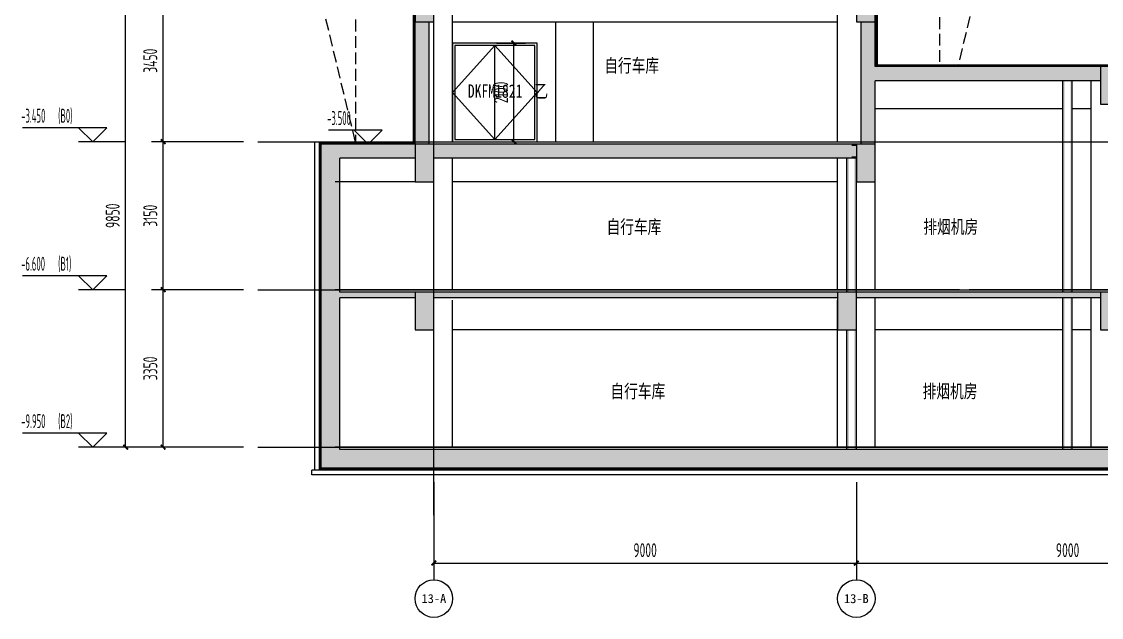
# Model space of a CAD drawing. Extents: x -19968 to 86481, y -139706 to -66979.
# Drawn here: x 9098 to 32100, y -108395 to -95715 of the extents above; entities that cross this region are included whole.
import ezdxf
from ezdxf.enums import TextEntityAlignment as Align

# ---------------------------------------------------------------- set-up
doc = ezdxf.new("R2010")
doc.units = 0
doc.header["$LTSCALE"] = 1000
doc.header["$MEASUREMENT"] = 0
doc.linetypes.add('DASH', pattern=[0.35, 0.25, -0.1])
for name, color, linetype in [('01-标注_尺寸', 124, 'Continuous'), ('01-标注_标高', 200, 'Continuous'), ('01-标注_轴线坐标', 132, 'Continuous'), ('02-TEXT_房间', 7, 'Continuous'), ('02-TEXT_标注', 130, 'Continuous'), ('02-TEXT_轴号', 7, 'Continuous'), ('05-填充_天正', 26, 'Continuous'), ('A-C_门', 150, 'Continuous'), ('A-SUR_保温', 222, 'Continuous'), ('A-SUR_面层', 191, 'Continuous'), ('A-TECH_结构', 21, 'Continuous'), ('A_STR-砌块墙', 121, 'Continuous'), ('A_STR-砼墙', 51, 'Continuous'), ('A_STR-砼柱', 51, 'Continuous'), ('PUB_HATCH', 8, 'Continuous'), ('PUB_WALL', 9, 'Continuous')]:
    doc.layers.add(name, color=color, linetype=linetype)
doc.layers.add('04-不打印_辅助线', color=165, linetype='Continuous', plot=False)
doc.styles.add('_TCH_AXIS', font='STXIHEI_0.TTF', dxfattribs={"width": 0.75})
doc.styles.add('_TCH_DIM', font='ros1.shx', dxfattribs={"width": 0.75, "bigfont": 'jd.shx'})
doc.styles.add('_TCH_DIM_T3', font='ros1.shx', dxfattribs={"width": 0.705882, "bigfont": 'jd.shx'})
doc.styles.get("Standard").update_dxf_attribs({"font": 'STXIHEI_0.TTF', "width": 0.75})
doc.dimstyles.new('_TCH_ARCH&&100', dxfattribs={"dimtxt": 297.5, "dimasz": 100, "dimexe": 250, "dimexo": 300, "dimgap": 126.25, "dimtad": 1, "dimdec": 0, "dimzin": 0, "dimdsep": 46, "dimtxsty": '_TCH_DIM_T3', "dimblk": 'ARCHTICK', "dimcen": 0.09, "dimclrt": 7, "dimazin": 2, "dimtfac": 1, "dimtdec": 0, "dimtix": 1, "dimtmove": 2, "dimatfit": 3, "dimfxl": 0, "dimtolj": 1, "dimtzin": 0, "dimarcsym": 0})

# ---------------------------------------------------------------- blocks, each defined once
blk = doc.blocks.new('_ArchTick')
at = {"color": 0, "linetype": 'ByBlock', "const_width": 0.4}
blk.add_lwpolyline([(-0.5, -0.5), (0.5, 0.5)], dxfattribs=at)
blk = doc.blocks.new('*D116')
at = {"layer": '01-标注_轴线坐标', "color": 0, "lineweight": -2, "transparency": 16777216}
for p, q in [((13823, -101422), (11863, -101422)), ((12113, -104772), (12113, -101422)), ((13823, -104772), (11863, -104772))]:
    blk.add_line(p, q, dxfattribs=at)
at = {"layer": 'Defpoints', "color": 0, "transparency": 16777216}
for p in [(12113, -101422), (14123, -101422), (14123, -104772)]:
    blk.add_point(p, dxfattribs=at)
at = {"layer": '01-标注_轴线坐标', "color": 0, "lineweight": -2, "transparency": 16777216, "xscale": 100, "yscale": 100, "zscale": 100}
for p, rotation in [((12113, -101422), 90), ((12113, -104772), 270)]:
    blk.add_blockref('_ArchTick', p, dxfattribs=dict(at, rotation=rotation))
at = {"layer": '01-标注_轴线坐标', "color": 7, "transparency": 16777216, "insert": (11838, -103097), "char_height": 297.5, "attachment_point": 5, "rotation": 90, "style": '_TCH_DIM_T3'}
blk.add_mtext('\\A1;3350', dxfattribs=at)
blk = doc.blocks.new('*D117')
at = {"layer": '01-标注_轴线坐标', "color": 0, "lineweight": -2, "transparency": 16777216}
for p, q in [((13823, -98272), (11863, -98272)), ((12113, -101422), (12113, -98272)), ((13823, -101422), (11863, -101422))]:
    blk.add_line(p, q, dxfattribs=at)
at = {"layer": 'Defpoints', "color": 0, "transparency": 16777216}
for p in [(12113, -98272), (14123, -98272), (14123, -101422)]:
    blk.add_point(p, dxfattribs=at)
at = {"layer": '01-标注_轴线坐标', "color": 0, "lineweight": -2, "transparency": 16777216, "xscale": 100, "yscale": 100, "zscale": 100}
for p, rotation in [((12113, -98272), 90), ((12113, -101422), 270)]:
    blk.add_blockref('_ArchTick', p, dxfattribs=dict(at, rotation=rotation))
at = {"layer": '01-标注_轴线坐标', "color": 7, "transparency": 16777216, "insert": (11838, -99847), "char_height": 297.5, "attachment_point": 5, "rotation": 90, "style": '_TCH_DIM_T3'}
blk.add_mtext('\\A1;3150', dxfattribs=at)
blk = doc.blocks.new('*D118')
at = {"layer": '01-标注_轴线坐标', "color": 0, "lineweight": -2, "transparency": 16777216}
for p, q in [((13823, -94822), (11863, -94822)), ((12113, -98272), (12113, -94822)), ((13823, -98272), (11863, -98272))]:
    blk.add_line(p, q, dxfattribs=at)
at = {"layer": 'Defpoints', "color": 0, "transparency": 16777216}
for p in [(12113, -94822), (14123, -94822), (14123, -98272)]:
    blk.add_point(p, dxfattribs=at)
at = {"layer": '01-标注_轴线坐标', "color": 0, "lineweight": -2, "transparency": 16777216, "xscale": 100, "yscale": 100, "zscale": 100}
for p, rotation in [((12113, -94822), 90), ((12113, -98272), 270)]:
    blk.add_blockref('_ArchTick', p, dxfattribs=dict(at, rotation=rotation))
at = {"layer": '01-标注_轴线坐标', "color": 7, "transparency": 16777216, "insert": (11838, -96547), "char_height": 297.5, "attachment_point": 5, "rotation": 90, "style": '_TCH_DIM_T3'}
blk.add_mtext('\\A1;3450', dxfattribs=at)
blk = doc.blocks.new('*D122')
at = {"layer": '01-标注_轴线坐标', "color": 0, "lineweight": -2, "transparency": 16777216}
for p, q in [((13023, -94922), (11063, -94922)), ((11313, -104772), (11313, -94922)), ((13023, -104772), (11063, -104772))]:
    blk.add_line(p, q, dxfattribs=at)
at = {"layer": 'Defpoints', "color": 0, "transparency": 16777216}
for p in [(11313, -94922), (13323, -94922), (13323, -104772)]:
    blk.add_point(p, dxfattribs=at)
at = {"layer": '01-标注_轴线坐标', "color": 0, "lineweight": -2, "transparency": 16777216, "xscale": 100, "yscale": 100, "zscale": 100}
for p, rotation in [((11313, -94922), 90), ((11313, -104772), 270)]:
    blk.add_blockref('_ArchTick', p, dxfattribs=dict(at, rotation=rotation))
at = {"layer": '01-标注_轴线坐标', "color": 7, "transparency": 16777216, "insert": (11038, -99847), "char_height": 297.5, "attachment_point": 5, "rotation": 90, "style": '_TCH_DIM_T3'}
blk.add_mtext('\\A1;9850', dxfattribs=at)
blk = doc.blocks.new('_FZH')
blk.add_lwpolyline([(-0.5, -0.5), (0.5, -0.5), (0.5, 0.5), (-0.5, 0.5)], close=True)
at = {"layer": 'PUB_HATCH'}
blk.add_solid([(-0.5, -0.5), (0.5, -0.5), (-0.5, 0.5), (0.5, 0.5)], dxfattribs=at)
blk = doc.blocks.new('*D139')
at = {"layer": '01-标注_尺寸', "color": 0, "lineweight": -2, "transparency": 16777216}
for p, q in [((17880, -106557), (17880, -107490)), ((26880, -106557), (26880, -107490)), ((17880, -107240), (26880, -107240))]:
    blk.add_line(p, q, dxfattribs=at)
at = {"layer": 'Defpoints', "color": 0, "transparency": 16777216}
for p in [(17880, -106257), (26880, -106257), (26880, -107240)]:
    blk.add_point(p, dxfattribs=at)
at = {"layer": '01-标注_尺寸', "color": 0, "lineweight": -2, "transparency": 16777216, "xscale": 100, "yscale": 100, "zscale": 100, "rotation": 180}
blk.add_blockref('_ArchTick', (17880, -107240), dxfattribs=at)
at = {"layer": '01-标注_尺寸', "color": 0, "lineweight": -2, "transparency": 16777216, "xscale": 100, "yscale": 100, "zscale": 100}
blk.add_blockref('_ArchTick', (26880, -107240), dxfattribs=at)
at = {"layer": '01-标注_尺寸', "color": 7, "transparency": 16777216, "insert": (22380, -106965), "char_height": 297.5, "attachment_point": 5, "style": '_TCH_DIM_T3'}
blk.add_mtext('\\A1;9000', dxfattribs=at)
blk = doc.blocks.new('*D140')
at = {"layer": '01-标注_尺寸', "color": 0, "lineweight": -2, "transparency": 16777216}
for p, q in [((26880, -106557), (26880, -107490)), ((35880, -106557), (35880, -107490)), ((26880, -107240), (35880, -107240))]:
    blk.add_line(p, q, dxfattribs=at)
at = {"layer": 'Defpoints', "color": 0, "transparency": 16777216}
for p in [(26880, -106257), (35880, -106257), (35880, -107240)]:
    blk.add_point(p, dxfattribs=at)
at = {"layer": '01-标注_尺寸', "color": 0, "lineweight": -2, "transparency": 16777216, "xscale": 100, "yscale": 100, "zscale": 100, "rotation": 180}
blk.add_blockref('_ArchTick', (26880, -107240), dxfattribs=at)
at = {"layer": '01-标注_尺寸', "color": 0, "lineweight": -2, "transparency": 16777216, "xscale": 100, "yscale": 100, "zscale": 100}
blk.add_blockref('_ArchTick', (35880, -107240), dxfattribs=at)
at = {"layer": '01-标注_尺寸', "color": 7, "transparency": 16777216, "insert": (31380, -106965), "char_height": 297.5, "attachment_point": 5, "style": '_TCH_DIM_T3'}
blk.add_mtext('\\A1;9000', dxfattribs=at)
blk = doc.blocks.new('*D188')
at = {"layer": '01-标注_尺寸', "color": 0, "lineweight": -2, "transparency": 16777216}
for p, q in [((19217, -96172), (19835, -96172)), ((19585, -98272), (19585, -96172)), ((19217, -98272), (19835, -98272))]:
    blk.add_line(p, q, dxfattribs=at)
at = {"layer": 'Defpoints', "color": 0, "transparency": 16777216}
for p in [(18917, -96172), (19585, -96172), (18917, -98272)]:
    blk.add_point(p, dxfattribs=at)
at = {"layer": '01-标注_尺寸', "color": 0, "lineweight": -2, "transparency": 16777216, "xscale": 100, "yscale": 100, "zscale": 100}
for p, rotation in [((19585, -96172), 90), ((19585, -98272), 270)]:
    blk.add_blockref('_ArchTick', p, dxfattribs=dict(at, rotation=rotation))
at = {"layer": '01-标注_尺寸', "color": 7, "transparency": 16777216, "insert": (19310, -97222), "char_height": 297.5, "attachment_point": 5, "rotation": 90, "style": '_TCH_DIM_T3'}
blk.add_mtext('\\A1;2100', dxfattribs=at)

msp = doc.modelspace()

# ---------------------------------------------------------------- hatches: boundary and pattern name
at = {"layer": '05-填充_天正'}
for points in [[(17480, -98322.4), (17780, -98322.4), (17780, -95722.4), (17480, -95722.4)], [(27180, -96822.4), (27240, -96712.4), (27280, -96672.4), (27280, -95722.4), (26980, -95722.4), (26980, -96822.4)], [(26980, -98322.4), (27280, -98322.4), (27280, -96972.4), (27240, -96932.4), (27180, -96822.4), (26980, -96822.4)], [(31380, -96972.4), (31380, -96672.4), (27280, -96672.4), (27240, -96712.4), (27180, -96822.4), (27240, -96932.4), (27280, -96972.4)], [(32080, -96972.4), (32080, -96672.4), (31380, -96672.4), (31380, -96972.4)], [(17480, -98622.4), (17480, -98322.4), (15480, -98322.4), (15520, -98362.4), (15840, -98582.4), (15880, -98622.4)], [(15746.7, -101532.4), (15840, -101512.4), (15880, -101472.4), (15880, -98622.4), (15840, -98582.4), (15520, -98362.4), (15480, -98322.4), (15480, -101532.4)], [(17880, -98322.4), (17880, -98622.4), (26780, -98622.4), (26780, -98322.4)], [(26880, -98622.4), (26880, -98322.4), (26780, -98322.4), (26780, -98622.4)], [(15480, -105222.4), (15880, -104822.4), (15880, -101592.4), (15840, -101552.4), (15746.7, -101532.4), (15480, -101532.4)], [(17480, -101592.4), (17480, -101472.4), (15880, -101472.4), (15840, -101512.4), (15746.7, -101532.4), (15840, -101552.4), (15880, -101592.4)], [(17880, -101472.4), (17880, -101592.4), (26480, -101592.4), (26480, -101472.4)], [(31380, -101592.4), (31380, -101472.4), (26880, -101472.4), (26880, -101592.4)], [(32080, -101592.4), (32080, -101472.4), (31380, -101472.4), (31380, -101592.4)], [(26780, -105222.4), (26780, -104822.4), (15880, -104822.4), (15480, -105222.4)], [(31380, -105222.4), (31380, -104822.4), (26780, -104822.4), (26780, -105222.4)], [(43730, -105222.4), (43330, -104822.4), (31380, -104822.4), (31380, -105222.4)]]:
    msp.add_hatch(color=256, dxfattribs=at).paths.add_polyline_path(points)
at = {"layer": 'PUB_WALL'}
for points in [[(17480, -98322.4), (17520, -98322.4), (17520, -95722.4), (17480, -95722.4)], [(17740, -98322.4), (17780, -98322.4), (17780, -95722.4), (17740, -95722.4)], [(26980, -96822.4), (27020, -96822.4), (27020, -95722.4), (26980, -95722.4)], [(27280, -96672.4), (27280, -95722.4), (27240, -95722.4), (27240, -96712.4)], [(26980, -98322.4), (27020, -98322.4), (27020, -96822.4), (26980, -96822.4)], [(31380, -96672.4), (27280, -96672.4), (27240, -96712.4), (31380, -96712.4)], [(32080, -96712.4), (32080, -96672.4), (31380, -96672.4), (31380, -96712.4)], [(27240, -98322.4), (27280, -98322.4), (27280, -96972.4), (27240, -96932.4)], [(31380, -96972.4), (27280, -96972.4), (27240, -96932.4), (31380, -96932.4)], [(31280, -101472.4), (31280, -96972.4), (31320, -96972.4), (31320, -101472.4)], [(32080, -96972.4), (32080, -96932.4), (31380, -96932.4), (31380, -96972.4)], [(31480, -101472.4), (31480, -96972.4), (31440, -96972.4), (31440, -101472.4)], [(17480, -98362.4), (17480, -98322.4), (15480, -98322.4), (15520, -98362.4)], [(15480, -101532.4), (15480, -98322.4), (15520, -98362.4), (15520, -101532.4)], [(17880, -98322.4), (17880, -98362.4), (26780, -98362.4), (26780, -98322.4)], [(26880, -98362.4), (26880, -98322.4), (26780, -98322.4), (26780, -98362.4)], [(17480, -98622.4), (17480, -98582.4), (15840, -98582.4), (15880, -98622.4)], [(15880, -101472.4), (15880, -98622.4), (15840, -98582.4), (15840, -101512.4)], [(17880, -98582.4), (17880, -98622.4), (26780, -98622.4), (26780, -98582.4)], [(26680, -101472.4), (26720, -101472.4), (26720, -98622.4), (26680, -98622.4)], [(26880, -98622.4), (26880, -98582.4), (26780, -98582.4), (26780, -98622.4)], [(26840, -101472.4), (26880, -101472.4), (26880, -98622.4), (26840, -98622.4)], [(15480, -105222.4), (15480, -101532.4), (15520, -101532.4), (15520, -105182.4)], [(17480, -101512.4), (17480, -101472.4), (15880, -101472.4), (15840, -101512.4)], [(15880, -104822.4), (15880, -101592.4), (15840, -101552.4), (15840, -104862.4)], [(17480, -101592.4), (17480, -101552.4), (15840, -101552.4), (15880, -101592.4)], [(17880, -101472.4), (17880, -101512.4), (26480, -101512.4), (26480, -101472.4)], [(17880, -101552.4), (17880, -101592.4), (26480, -101592.4), (26480, -101552.4)], [(31380, -101472.4), (26880, -101472.4), (26880, -101512.4), (31380, -101512.4)], [(31380, -101592.4), (31380, -101552.4), (26880, -101552.4), (26880, -101592.4)], [(31280, -104822.4), (31280, -101592.4), (31320, -101592.4), (31320, -104822.4)], [(32080, -101512.4), (32080, -101472.4), (31380, -101472.4), (31380, -101512.4)], [(32080, -101592.4), (32080, -101552.4), (31380, -101552.4), (31380, -101592.4)], [(31480, -104822.4), (31480, -101592.4), (31440, -101592.4), (31440, -104822.4)], [(32080, -101592.4), (32080, -102272.4), (32120, -102232.4), (32120, -101552.4)], [(26680, -104822.4), (26720, -104822.4), (26720, -102272.4), (26680, -102272.4)], [(26880, -104822.4), (26880, -102272.4), (26840, -102272.4), (26840, -104822.4)], [(32080, -102272.4), (32480, -102272.4), (32440, -102232.4), (32120, -102232.4)], [(26780, -104822.4), (15880, -104822.4), (15840, -104862.4), (26780, -104862.4)], [(31380, -104822.4), (26780, -104822.4), (26780, -104862.4), (31380, -104862.4)], [(43330, -104822.4), (31380, -104822.4), (31380, -104862.4), (43370, -104862.4)], [(26780, -105222.4), (15480, -105222.4), (15520, -105182.4), (26780, -105182.4)], [(31380, -105222.4), (26780, -105222.4), (26780, -105182.4), (31380, -105182.4)], [(43730, -105222.4), (31380, -105222.4), (31380, -105182.4), (43690, -105182.4)]]:
    msp.add_hatch(color=256, dxfattribs=at).paths.add_polyline_path(points)

# ---------------------------------------------------------------- linework, layer by layer
at = {"layer": '01-标注_标高'}
for p, q in [((10913.1, -97972.4), (9118.1, -97972.4)), ((10613.1, -98272.4), (10313.1, -97972.4)), ((10613.1, -98272.4), (10913.1, -97972.4)), ((16780, -98022.4), (15635.5, -98022.4)), ((16480, -98322.4), (16180, -98022.4)), ((16480, -98322.4), (16780, -98022.4)), ((11313.1, -98272.4), (10313.1, -98272.4)), ((10913.1, -101122.4), (9118.1, -101122.4)), ((10613.1, -101422.4), (10313.1, -101122.4)), ((10613.1, -101422.4), (10913.1, -101122.4)), ((11313.1, -101422.4), (10313.1, -101422.4)), ((10913.1, -104472.4), (9118.1, -104472.4)), ((10613.1, -104772.4), (10313.1, -104472.4)), ((10613.1, -104772.4), (10913.1, -104472.4)), ((11313.1, -104772.4), (10313.1, -104772.4))]:
    msp.add_line(p, q, dxfattribs=at)
at = {"layer": '01-标注_轴线坐标'}
for p, q in [((17880, -105519.4), (17880, -107595.4)), ((26880, -105519.4), (26880, -107595.4))]:
    msp.add_line(p, q, dxfattribs=at)
for centre in [(17880, -107995.4), (26880, -107995.4)]:
    msp.add_circle(centre, 400, dxfattribs=at)
at = {"layer": '04-不打印_辅助线'}
msp.add_line((17880, -106222.4), (17880, -84122.4), dxfattribs=at)
for points in [[(14129, -98272.4), (47308.1, -98272.4)], [(14129, -101422.4), (47308.1, -101422.4)], [(14129, -104772.4), (47308.1, -104772.4)]]:
    msp.add_lwpolyline(points, dxfattribs=at)
at = {"layer": 'A-C_门'}
for points in [[(18280, -98272.4), (20080, -98272.4), (20080, -96172.4), (18280, -96172.4)], [(18330, -98222.4), (20030, -98222.4), (20030, -96222.4), (18330, -96222.4)]]:
    msp.add_lwpolyline(points, close=True, dxfattribs=at)
for points in [[(19180, -96222.4), (18280, -97222.4), (19180, -98222.4)], [(19180, -98222.4), (19180, -96222.4)], [(19180, -96222.4), (20080, -97222.4), (19180, -98222.4)]]:
    msp.add_lwpolyline(points, dxfattribs=at)
at = {"layer": 'A-SUR_保温'}
for p, q in [((17440, -95082.4), (17440, -98282.4)), ((17460, -95062.4), (17460, -98302.4)), ((17440, -98282.4), (15340, -98282.4)), ((17460, -98302.4), (15440, -98302.4)), ((17780, -98272.4), (26980, -98272.4)), ((43750, -105242.4), (15460, -105242.4))]:
    msp.add_line(p, q, dxfattribs=at)
at = {"layer": 'A-SUR_保温', "linetype": 'DASH'}
for points in [[(15411.5, -94972.4), (16210, -98302.4)], [(16210, -94972.4), (16210, -98302.4)], [(28650, -94922.4), (28650, -96632.4)], [(29461.9, -94922.4), (29051.1, -96632.4)]]:
    msp.add_lwpolyline(points, dxfattribs=at)
at = {"layer": 'A-SUR_保温'}
for points in [[(28100, -94922.4), (28100, -95062.4), (27300, -95062.4), (27300, -96652.4), (45580, -96652.4)], [(28120, -94922.4), (28120, -95082.4), (27320, -95082.4), (27320, -96632.4), (45580, -96632.4)], [(15340, -98282.4), (15340, -105262.4)], [(15440, -98282.4), (15440, -105262.4)], [(15460, -98282.4), (15460, -105262.4)], [(43830, -105262.4), (15280, -105262.4)], [(15280, -105362.4), (15280, -105262.4)], [(43830, -105362.4), (15280, -105362.4)]]:
    msp.add_lwpolyline(points, dxfattribs=at)
at = {"layer": 'A-SUR_面层'}
for points in [[(29080, -101422.4), (15780, -101422.4)], [(43330, -101422.4), (29280, -101422.4)], [(43330, -104772.4), (15780, -104772.4)]]:
    msp.add_lwpolyline(points, dxfattribs=at)
at = {"layer": 'A-TECH_结构'}
for points in [[(18280, -98272.4), (18280, -95042.4)], [(26480, -98272.4), (26480, -95042.4)], [(18280, -95722.4), (26480, -95722.4)], [(20480, -98272.4), (20480, -95722.4)], [(21280, -98272.4), (21280, -95722.4)], [(31880, -101422.4), (31880, -96972.4)], [(31280, -97572.4), (27280, -97572.4)], [(31880, -97572.4), (31480, -97572.4)], [(18280, -101422.4), (18280, -98622.4)], [(26480, -101422.4), (26480, -98622.4)], [(27280, -101422.4), (27280, -98672.4)], [(17480, -99122.4), (15780, -99122.4)], [(26480, -99122.4), (18280, -99122.4)], [(18280, -104772.4), (18280, -101642.4)], [(26480, -104772.4), (26480, -101642.4)], [(27280, -104772.4), (27280, -101592.4)], [(31880, -104772.4), (31880, -101592.4)], [(26480, -102272.4), (18280, -102272.4)], [(31280, -102272.4), (27280, -102272.4)], [(31880, -102272.4), (31480, -102272.4)]]:
    msp.add_lwpolyline(points, dxfattribs=at)
at = {"layer": 'A_STR-砌块墙'}
for p, q in [((31280, -101472.4), (31280, -96972.4)), ((31480, -101472.4), (31480, -96972.4)), ((26680, -101472.4), (26680, -98622.4)), ((26880, -101472.4), (26880, -98622.4)), ((31280, -104822.4), (31280, -101592.4)), ((31480, -104822.4), (31480, -101592.4)), ((26680, -104822.4), (26680, -102272.4)), ((26880, -104822.4), (26880, -102272.4))]:
    msp.add_line(p, q, dxfattribs=at)
at = {"layer": 'A_STR-砼墙'}
for p, q in [((17480, -98322.4), (17480, -95722.4)), ((17780, -98322.4), (17780, -95722.4)), ((26980, -96822.4), (26980, -95722.4)), ((27280, -96672.4), (27280, -95722.4)), ((26980, -98322.4), (26980, -96822.4)), ((31380, -96672.4), (27280, -96672.4)), ((32080, -96672.4), (31380, -96672.4)), ((27280, -98322.4), (27280, -96972.4)), ((31380, -96972.4), (27280, -96972.4)), ((32080, -96972.4), (31380, -96972.4)), ((17480, -98322.4), (15480, -98322.4)), ((15480, -101532.4), (15480, -98322.4)), ((26780, -98322.4), (17880, -98322.4)), ((26880, -98322.4), (26780, -98322.4)), ((17480, -98622.4), (15880, -98622.4)), ((15880, -101472.4), (15880, -98622.4)), ((26780, -98622.4), (17880, -98622.4)), ((26880, -98622.4), (26780, -98622.4)), ((15480, -105222.4), (15480, -101532.4)), ((17480, -101472.4), (15880, -101472.4)), ((15880, -104822.4), (15880, -101592.4)), ((17480, -101592.4), (15880, -101592.4)), ((26480, -101472.4), (17880, -101472.4)), ((26480, -101592.4), (17880, -101592.4)), ((31380, -101472.4), (26880, -101472.4)), ((31380, -101592.4), (26880, -101592.4)), ((32080, -101472.4), (31380, -101472.4)), ((32080, -101592.4), (31380, -101592.4)), ((26780, -104822.4), (15880, -104822.4)), ((31380, -104822.4), (26780, -104822.4)), ((43330, -104822.4), (31380, -104822.4)), ((26780, -105222.4), (15480, -105222.4)), ((31380, -105222.4), (26780, -105222.4)), ((43730, -105222.4), (31380, -105222.4))]:
    msp.add_line(p, q, dxfattribs=at)

# ---------------------------------------------------------------- block references
at = {"layer": 'A_STR-砼柱', "xscale": 799.9999999999709, "yscale": 400, "zscale": 400, "rotation": 90}
for p in [(17680, -95322.4), (27080, -95322.4)]:
    msp.add_blockref('_FZH', p, dxfattribs=at)
at = {"layer": 'A_STR-砼柱', "xscale": 400, "yscale": 799.9999999999709, "zscale": 799.9999999999709}
for p in [(32280, -97072.4), (17680, -98722.4), (27080, -98722.4), (17680, -101872.4), (26680, -101872.4), (32280, -101872.4)]:
    msp.add_blockref('_FZH', p, dxfattribs=at)

# ---------------------------------------------------------------- texts
at = {"layer": '02-TEXT_房间', "width": 0.75}
for s, p in [('自行车库', (21510, -96790.9)), ('自行车库', (21559, -100223.9)), ('排烟机房', (28307.5, -100223.9)), ('自行车库', (21641, -103723.9)), ('排烟机房', (28291.5, -103723.9))]:
    msp.add_text(s, height=285.43, dxfattribs=at).set_placement(p)
at = {"layer": '02-TEXT_标注', "style": '_TCH_DIM', "width": 0.529412}
for s, p in [('-3.450', (9088.1, -97867.4)), ('(B0)', (9876.1, -97867.4)), ('-3.500', (15605.5, -97917.4)), ('-6.600', (9088.1, -101017.4)), ('(B1)', (9876.1, -101017.4)), ('-9.950', (9088.1, -104367.4)), ('(B2)', (9876.1, -104367.4))]:
    msp.add_text(s, height=297.5, dxfattribs=at).set_placement(p)
at = {"layer": '02-TEXT_轴号', "style": '_TCH_AXIS'}
for s, height, width, p, p2 in [('13-A', 189.2, 0.928571, (17616.5, -108090), (18143.5, -108090)), ('13-B', 193.6, 0.915663, (26617.3, -108092.2), (27142.7, -108092.2))]:
    msp.add_text(s, height=height, dxfattribs=dict(at, width=width)).set_placement(p, p2, align=Align.FIT)
at = {"layer": '04-不打印_辅助线', "width": 0.75}
for s, height, p in [('DKFM1821', 285.43, (18602.5, -97335.7)), ('乙', 285.4, (20022.5, -97335.7))]:
    msp.add_text(s, height=height, dxfattribs=at).set_placement(p)

# ---------------------------------------------------------------- dimensions: what is measured, and where the dimension line sits
at = {"layer": '01-标注_尺寸'}
for p1, p2, distance, picture, middle in [((18916.5, -98272.4), (18916.5, -96172.4), -668.5, '*D188', (19310, -97222.4)), ((17880, -106257.4), (26880, -106257.4), -982.5, '*D139', (22380, -106964.9)), ((26880, -106257.4), (35880, -106257.4), -982.5, '*D140', (31380, -106964.9))]:
    dim = msp.add_aligned_dim(p1=p1, p2=p2, distance=distance, dimstyle='_TCH_ARCH&&100', dxfattribs=at)
    dim.commit()
    dim.dimension.update_dxf_attribs({"geometry": picture, "text_midpoint": middle})
at = {"layer": '01-标注_轴线坐标'}
for p1, p2, picture, middle in [((14123, -98272.4), (14123, -94822.4), '*D118', (11838.1, -96547.4)), ((13323, -104772.4), (13323, -94922.4), '*D122', (11038.1, -99847.4)), ((14123, -101422.4), (14123, -98272.4), '*D117', (11838.1, -99847.4)), ((14123, -104772.4), (14123, -101422.4), '*D116', (11838.1, -103097.4))]:
    dim = msp.add_aligned_dim(p1=p1, p2=p2, distance=2010, dimstyle='_TCH_ARCH&&100', dxfattribs=at)
    dim.commit()
    dim.dimension.update_dxf_attribs({"geometry": picture, "text_midpoint": middle})

doc.saveas('drawing.dxf')
